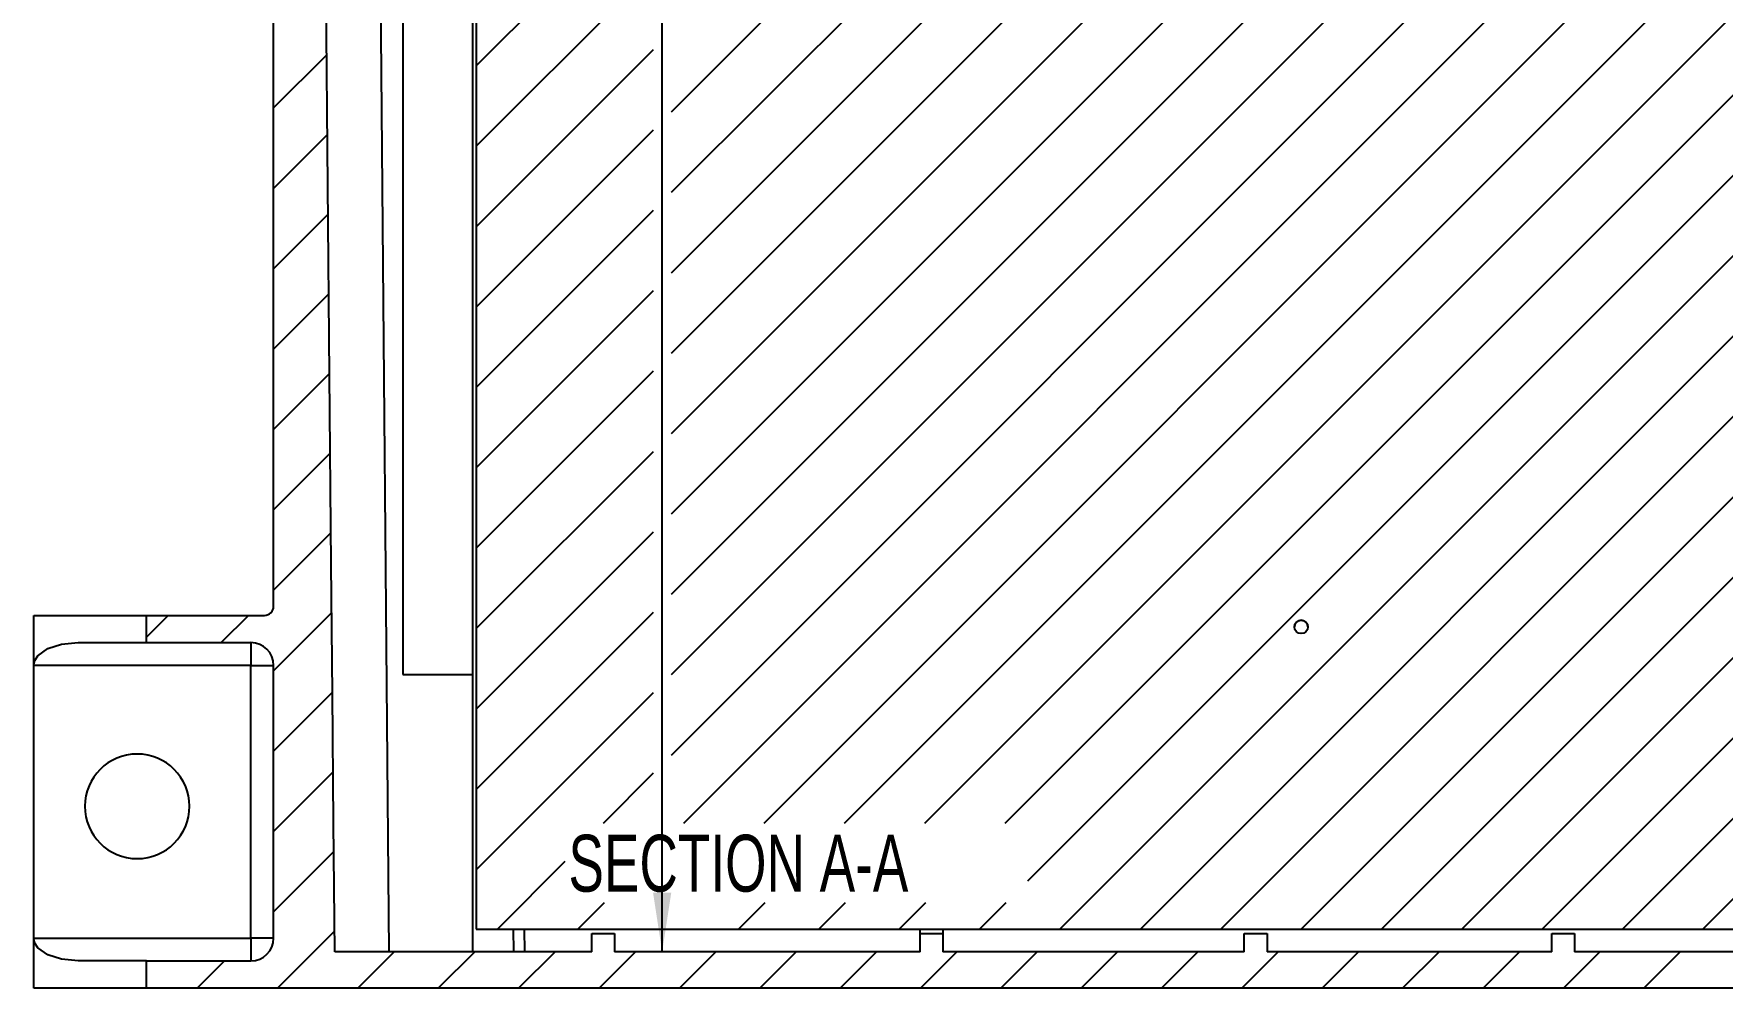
# Model space of a CAD drawing. Extents: x -3.1 to 16.8, y 0.7 to 10.7.
# Drawn here: x 1.026 to 4.74, y 0.651 to 2.75 of the extents above; entities that cross this region are included whole.
import ezdxf
from ezdxf.enums import TextEntityAlignment as Align

# ---------------------------------------------------------------- set-up
doc = ezdxf.new("R2010")
doc.units = 0
doc.layers.get('0').update_dxf_attribs({"linetype": 'CONTINUOUS'})
doc.dimstyles.new('SLDDIMSTYLE0', dxfattribs={"dimtxt": 0.125, "dimasz": 0.13, "dimexe": 0, "dimexo": 0.0625, "dimgap": 0.03125, "dimtad": 0, "dimtih": 1, "dimtoh": 1, "dimzin": 4, "dimsah": 1, "dimcen": 0.09, "dimazin": 3, "dimtfac": 1, "dimtofl": 0, "dimtmove": 0, "dimatfit": 3})

# ---------------------------------------------------------------- blocks, each defined once
blk = doc.blocks.new('*D1')
at = {"color": 7, "linetype": 'CONTINUOUS'}
for p, q in [((2.4995, 6.2312), (2.2833, 6.2312)), ((2.4083, 6.2312), (2.4083, 4.8063)), ((2.4083, 0.7308), (2.4083, 4.608))]:
    blk.add_line(p, q, dxfattribs=at)
for points in [[(2.4083, 6.2312), (2.3883, 6.1012), (2.4283, 6.1012)], [(2.4083, 0.7308), (2.4283, 0.8608), (2.3883, 0.8608)]]:
    blk.add_solid(points, dxfattribs=at)
at = {"color": 7, "linetype": 'CONTINUOUS', "width": 0.7}
blk.add_text('5.500', height=0.125, dxfattribs=at).set_placement((2.2006, 4.608), align=Align.BOTTOM_LEFT)

msp = doc.modelspace()

# ---------------------------------------------------------------- linework, layer by layer
at = {"color": 7, "linetype": 'CONTINUOUS'}
for p, q in [((1.6804, 1.583), (1.6335, 6.9608)), ((7.7189, 6.4538), (2.428, 1.1629)), ((7.8535, 6.4117), (2.4552, 1.0133)), ((7.2626, 6.3511), (2.428, 1.5165)), ((7.3688, 6.2804), (2.428, 1.3397)), ((6.769, 6.211), (2.428, 1.87)), ((7.852, 6.2333), (2.632, 1.0133)), ((6.9335, 6.1987), (2.428, 1.6933)), ((7.8504, 6.055), (2.8088, 1.0133)), ((7.8489, 5.8767), (2.9855, 1.0133)), ((5.9302, 5.7258), (2.428, 2.2236)), ((6.0771, 5.6959), (2.428, 2.0468)), ((7.8473, 5.6983), (3.1623, 1.0133)), ((5.4973, 5.6465), (2.428, 2.5772)), ((5.6741, 5.6465), (2.428, 2.4004)), ((7.8458, 5.52), (3.2121, 0.8864)), ((7.8442, 5.3417), (3.2834, 0.7809)), ((7.8426, 5.1633), (3.4602, 0.7809)), ((1.8079, 0.7308), (1.7731, 4.7185)), ((1.991, 4.7256), (1.991, 0.7308)), ((1.838, 4.6808), (1.838, 1.3408)), ((1.9995, 4.6305), (1.9995, 0.7809)), ((7.4953, 4.6392), (3.637, 0.7809)), ((1.5535, 1.4908), (1.5535, 4.5408)), ((7.5025, 4.4696), (3.8138, 0.7809)), ((7.5025, 4.2929), (3.9905, 0.7809)), ((7.5025, 4.1161), (4.1673, 0.7809)), ((7.5025, 3.9393), (4.3441, 0.7809)), ((7.5025, 3.7625), (4.5209, 0.7809)), ((7.5025, 3.5857), (4.6976, 0.7809)), ((2.3887, 3.0681), (1.9995, 2.6789)), ((2.3887, 2.8913), (1.9995, 2.5022)), ((2.3887, 2.7146), (1.9995, 2.3254)), ((1.6706, 2.7036), (1.5535, 2.5865)), ((1.6722, 2.5284), (1.5535, 2.4097)), ((2.3887, 2.5378), (1.9995, 2.1486)), ((1.6737, 2.3532), (1.5535, 2.2329)), ((2.3887, 2.361), (1.9995, 1.9718)), ((1.6752, 2.1779), (1.5535, 2.0562)), ((2.3887, 2.1842), (1.9995, 1.7951)), ((2.3887, 2.0075), (1.9995, 1.6183)), ((1.6768, 2.0027), (1.5535, 1.8794)), ((1.6783, 1.8274), (1.5535, 1.7026)), ((2.3887, 1.8307), (1.9995, 1.4415)), ((1.6798, 1.6522), (1.5535, 1.5258)), ((2.3887, 1.6539), (1.9995, 1.2647)), ((1.026, 1.3608), (1.026, 1.4708)), ((1.026, 1.4708), (1.274, 1.4708)), ((1.3217, 1.4708), (1.274, 1.4231)), ((1.274, 1.4108), (1.274, 1.4708)), ((1.274, 1.4708), (1.5335, 1.4708)), ((1.4984, 1.4708), (1.4384, 1.4108)), ((1.6814, 1.4769), (1.5535, 1.3491)), ((2.3887, 1.4771), (1.9995, 1.088)), ((1.1237, 1.4108), (1.274, 1.4108)), ((1.274, 1.4108), (1.5035, 1.4108)), ((1.5035, 1.4108), (1.5035, 1.3608)), ((1.5035, 1.3608), (1.026, 1.3608)), ((1.026, 0.7608), (1.026, 1.3608)), ((1.5035, 1.3608), (1.5389, 1.3608)), ((1.5035, 0.7608), (1.5035, 1.3608)), ((1.5389, 1.3608), (1.5535, 1.3608)), ((1.5535, 0.7608), (1.5535, 1.3608)), ((1.838, 1.3408), (1.991, 1.3408)), ((1.6829, 1.3017), (1.5535, 1.1723)), ((2.3887, 1.3003), (1.9995, 0.9112)), ((1.6845, 1.1265), (1.5535, 0.9955)), ((2.3887, 1.1236), (2.2784, 1.0133)), ((1.6861, 0.9513), (1.5535, 0.8187)), ((2.1945, 0.9294), (2.046, 0.7809)), ((2.2807, 0.8389), (2.2228, 0.7809)), ((2.6343, 0.8389), (2.5763, 0.7809)), ((2.8111, 0.8389), (2.7531, 0.7809)), ((2.9878, 0.8389), (2.9299, 0.7809)), ((3.1646, 0.8389), (3.1066, 0.7809)), ((1.9995, 0.7809), (7.5025, 0.7809)), ((1.9995, 0.7809), (1.9995, 0.7808)), ((1.9995, 0.7808), (7.5025, 0.7808)), ((2.0806, 0.7808), (2.081, 0.7308)), ((2.106, 0.7308), (2.1056, 0.7808)), ((2.9756, 0.7708), (2.9756, 0.7808)), ((3.0256, 0.7808), (3.0256, 0.7708)), ((1.026, 0.6508), (1.026, 0.7608)), ((1.026, 0.7608), (1.5035, 0.7608)), ((1.5035, 0.7608), (1.5035, 0.7108)), ((1.5535, 0.7608), (1.5035, 0.7608)), ((1.6877, 0.7761), (1.5623, 0.6508)), ((2.2535, 0.7308), (2.2535, 0.7708)), ((2.2535, 0.7708), (2.3035, 0.7708)), ((2.3035, 0.7708), (2.3035, 0.7308)), ((2.9756, 0.7308), (2.9756, 0.7708)), ((2.9756, 0.7708), (3.0256, 0.7708)), ((3.0256, 0.7708), (3.0256, 0.7308)), ((3.6889, 0.7308), (3.6889, 0.7708)), ((3.6889, 0.7708), (3.7389, 0.7708)), ((3.7389, 0.7708), (3.7389, 0.7308)), ((4.3656, 0.7308), (4.3656, 0.7708)), ((4.3656, 0.7708), (4.4156, 0.7708)), ((4.4156, 0.7708), (4.4156, 0.7308)), ((1.274, 0.7108), (1.1237, 0.7108)), ((1.274, 0.6508), (1.274, 0.7108)), ((1.274, 0.7108), (1.5035, 0.7108)), ((1.4455, 0.7108), (1.3855, 0.6508)), ((2.2535, 0.7308), (1.6881, 0.7308)), ((1.8191, 0.7308), (1.7391, 0.6508)), ((1.9959, 0.7308), (1.9159, 0.6508)), ((2.1726, 0.7308), (2.0926, 0.6508)), ((2.3494, 0.7308), (2.2694, 0.6508)), ((2.9756, 0.7308), (2.3035, 0.7308)), ((2.5262, 0.7308), (2.4462, 0.6508)), ((2.703, 0.7308), (2.623, 0.6508)), ((2.8798, 0.7308), (2.7998, 0.6508)), ((3.0565, 0.7308), (2.9765, 0.6508)), ((3.6889, 0.7308), (3.0256, 0.7308)), ((3.2333, 0.7308), (3.1533, 0.6508)), ((3.4101, 0.7308), (3.3301, 0.6508)), ((3.5869, 0.7308), (3.5069, 0.6508)), ((3.7636, 0.7308), (3.6836, 0.6508)), ((4.3656, 0.7308), (3.7389, 0.7308)), ((3.9404, 0.7308), (3.8604, 0.6508)), ((4.1172, 0.7308), (4.0372, 0.6508)), ((4.294, 0.7308), (4.214, 0.6508)), ((4.4707, 0.7308), (4.3907, 0.6508)), ((5.0864, 0.7308), (4.4156, 0.7308)), ((4.6475, 0.7308), (4.5675, 0.6508)), ((1.274, 0.6508), (1.026, 0.6508)), ((8.228, 0.6508), (1.274, 0.6508))]:
    msp.add_line(p, q, dxfattribs=at)
for points in [[(1.6881, 0.7308), (1.6855, 1.0146), (1.6829, 1.2988), (1.6804, 1.583)], [(1.026, 1.3608), (1.0266, 1.3663), (1.0283, 1.3716), (1.0352, 1.3819), (1.0573, 1.3975), (1.0868, 1.4071), (1.1237, 1.4108)], [(1.1237, 0.7108), (1.0868, 0.7145), (1.0573, 0.7241), (1.0352, 0.7396), (1.0283, 0.7499), (1.0266, 0.7553), (1.026, 0.7608)]]:
    msp.add_lwpolyline(points, dxfattribs=at)
msp.add_circle((3.814, 1.4453), 0.0148, dxfattribs=at)
for centre, radius, start, end in [((1.5335, 1.4908), 0.02, 270, 0), ((3.814, 1.4452), 0.0148, 89.9989, 179.9989), ((3.814, 1.4452), 0.0148, 0.0011, 90.0011), ((1.5035, 1.3608), 0.05, 0, 90), ((1.2535, 1.0508), 0.115, 90, 270), ((1.2535, 1.0508), 0.115, 270, 90), ((1.5035, 0.7608), 0.05, 270, 0)]:
    msp.add_arc(centre, radius, start, end, dxfattribs=at)

# ---------------------------------------------------------------- texts
at = {"color": 7, "linetype": 'CONTINUOUS', "width": 0.7}
msp.add_text('SECTION A-A', height=0.125, dxfattribs=at).set_placement((2.2022, 0.8257), align=Align.BOTTOM_LEFT)

# ---------------------------------------------------------------- dimensions: what is measured, and where the dimension line sits
at = {"color": 7, "linetype": 'CONTINUOUS'}
dim = msp.add_linear_dim(base=(2.4083, 0.7308), p1=(2.5495, 6.2312), p2=(2.3035, 0.7308), angle=90, dimstyle='SLDDIMSTYLE0', dxfattribs=at)
dim.commit()
dim.dimension.update_dxf_attribs({"geometry": '*D1', "text_midpoint": (2.4083, 4.7072), "dimtype": 160})

doc.saveas('drawing.dxf')
